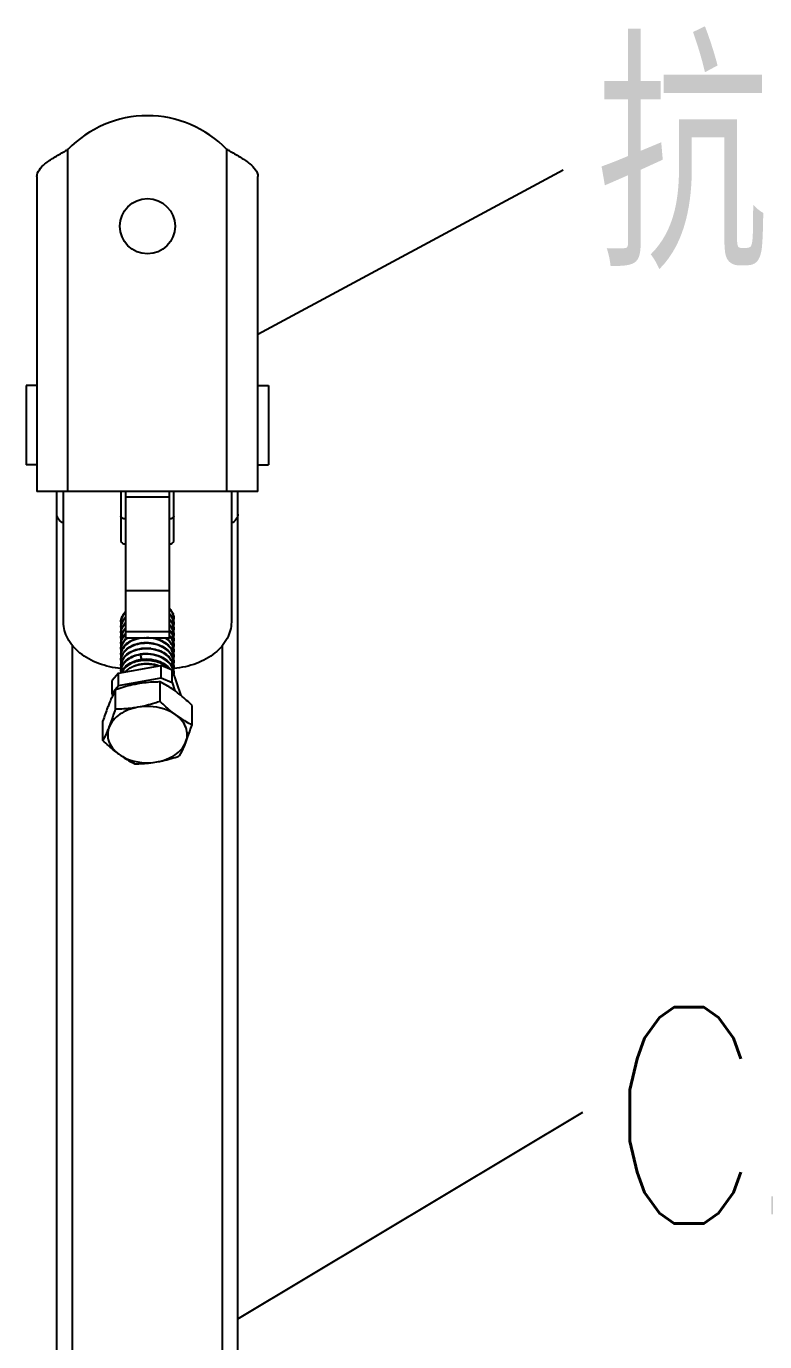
# Model space of a CAD drawing. Extents: x 27938 to 1042331, y -235042 to 1535213.
# Drawn here: x 730751 to 732118, y 746588 to 749021 of the extents above; entities that cross this region are included whole.
import ezdxf

# ---------------------------------------------------------------- set-up
doc = ezdxf.new("R2010")
doc.units = 0
doc.header["$LTSCALE"] = 1000
doc.header["$MEASUREMENT"] = 0
doc.layers.add('W_DIM', color=4, linetype='Continuous')
doc.styles.get("Standard").update_dxf_attribs({"font": 'gbenor.shx', "bigfont": 'gbcbig.shx'})
doc.styles.add('wwp100', font='txt.shx', dxfattribs={"width": 0.7, "height": 400, "bigfont": 'hztxt.shx'})
doc.dimstyles.get("Standard").update_dxf_attribs({"dimtxt": 0.18, "dimasz": 0.18, "dimexe": 0.18, "dimexo": 0.0625, "dimgap": 0.09, "dimtad": 0, "dimtih": 1, "dimtoh": 1, "dimdec": 4, "dimzin": 0, "dimdsep": 46, "dimtxsty": 'Standard', "dimcen": 0.09, "dimadec": 0, "dimazin": 0, "dimtfac": 1, "dimtdec": 4, "dimtofl": 0, "dimtmove": 0, "dimatfit": 3, "dimfxl": 1, "dimtolj": 1, "dimtzin": 0, "dimarcsym": 0})

msp = doc.modelspace()

# ---------------------------------------------------------------- linework, layer by layer
for p, q in [((730828.3, 748161), (730828.3, 748793.5)), ((731122.7, 748161), (731122.7, 748793.5)), ((730771, 748743.4), (730771, 748161)), ((731179.9, 748161), (731179.9, 748743.4)), ((730771, 748357.2), (730751.2, 748357.2)), ((730751.2, 748357.2), (730751.2, 748210)), ((731179.9, 748357.2), (731199.7, 748357.2)), ((731199.7, 748357.2), (731199.7, 748210)), ((730771, 748210), (730751.2, 748210)), ((731179.9, 748210), (731199.7, 748210)), ((731179.9, 748161), (730771, 748161)), ((730807.8, 745590.6), (730807.8, 748161)), ((730820.1, 747919.3), (730820.1, 748161)), ((730926.4, 748161), (730926.4, 748069.7)), ((730934.6, 748161), (730934.6, 747890)), ((731016.4, 747890), (731016.4, 748161)), ((731024.5, 748069.7), (731024.5, 748161)), ((731130.8, 748161), (731130.8, 747919.3)), ((731143.1, 745590.6), (731143.1, 748161)), ((730934.6, 748151), (731016.4, 748151)), ((730934.6, 747977.6), (731016.4, 747977.6)), ((730934.6, 747902), (731016.4, 747902)), ((730934.6, 747890), (731016.4, 747890)), ((730836.5, 745711.5), (730836.5, 747876.5)), ((731114.5, 745711.5), (731114.5, 747876.5)), ((730962.3, 747858.9), (730964.4, 747850.4)), ((730921.8, 747825.1), (730909.9, 747811.1)), ((730921.8, 747825.1), (731001.2, 747839)), ((730921.8, 747802), (730921.8, 747825.1)), ((730921.8, 747802), (731001.2, 747815.9)), ((731021, 747830.5), (731001.2, 747839)), ((731001.2, 747815.9), (731001.2, 747839)), ((731001.2, 747815.9), (731021, 747807.4)), ((731021, 747830.5), (731037.4, 747783.7)), ((731021, 747807.4), (731021, 747830.5)), ((730909.9, 747788), (730909.9, 747811.1)), ((730909.9, 747788), (730921.8, 747802)), ((730916.6, 747758.2), (730916.6, 747794.1)), ((730999.1, 747772.7), (730999.1, 747808.5)), ((731021, 747807.4), (731026.3, 747792.1)), ((730911.3, 747783.8), (730909.9, 747788)), ((731058, 747729.4), (731058, 747765.2)), ((730893, 747700.5), (730893, 747736.4))]:
    msp.add_line(p, q)
msp.add_circle((730975.5, 748651.6), 51.1)
for centre, radius, start, end in [((730975.5, 748651.6), 204.4, 43.9455, 136.0545), ((730981.1, 748506.1), 325.5, 117.9978, 119.2622), ((730969.9, 748506.1), 325.5, 60.7378, 62.0022), ((730988.1, 747919.9), 37.9, 39.7045, 41.528), ((730987.7, 747918.4), 38.3, 41.2696, 41.5925), ((730948.7, 747918.6), 22.3, 176.7735, 180.0108), ((730949, 747918.7), 22.6, 180.0526, 191.0446), ((730958.5, 747904.3), 33.7, 135.4665, 138.8015), ((730958.5, 747894.2), 33.7, 135.4871, 138.7938), ((730995.5, 747923.2), 29.1, 18.4603, 20.6754), ((730995.5, 747913.1), 29.1, 18.4602, 20.6744), ((730995.5, 747903), 29.1, 18.4602, 20.6742), ((730996, 747924.6), 28.6, 15.9619, 18.4588), ((730996, 747914.5), 28.6, 15.9611, 18.4587), ((730996, 747904.4), 28.6, 15.9615, 18.4587), ((730997.4, 747923.7), 27.1, 350.0725, 359.9827), ((730997.4, 747913.6), 27.1, 350.1241, 359.9724), ((730997.6, 747923.7), 26.9, 2.6981, 5.2477), ((730997.7, 747923.7), 26.9, 0.008, 2.6973), ((730997.7, 747913.6), 26.9, 359.9975, 2.695), ((730948.7, 747908.5), 22.3, 176.7894, 180.0075), ((730949, 747908.5), 22.6, 180.049, 190.9977), ((730948.7, 747898.4), 22.3, 176.785, 179.9983), ((730949, 747898.4), 22.6, 180.0405, 191.0531), ((730948.7, 747888.3), 22.3, 176.7769, 180.0081), ((730949, 747888.3), 22.6, 180.0497, 191.0016), ((730958.5, 747884), 33.7, 135.4659, 138.8093), ((730958.5, 747873.9), 33.7, 135.4702, 138.7951), ((730959.2, 747863.1), 34.7, 132.2645, 138.752), ((730961.3, 747860.8), 37.8, 129.2284, 132.3075), ((730988.3, 747879.7), 37.5, 38.3867, 41.6033), ((730988, 747878.1), 37.9, 39.969, 41.5624), ((730988.5, 747868.4), 37.3, 37.6353, 41.5837), ((730995.5, 747892.8), 29.1, 18.4603, 20.6751), ((730995.5, 747882.7), 29.1, 18.4602, 20.6743), ((730996, 747894.3), 28.6, 15.9624, 18.4588), ((730996, 747884.1), 28.6, 15.9612, 18.4587), ((730997.4, 747903.5), 27.1, 350.1633, 359.9862), ((730997.4, 747893.4), 27.1, 350.0816, 359.9797), ((730997.6, 747893.3), 26.9, 2.6985, 5.2581), ((730997.7, 747903.5), 26.9, 0.011, 2.6839), ((730997.7, 747893.3), 26.9, 0.005, 2.6978), ((730948.7, 747878.2), 22.3, 176.7867, 180.0021), ((730949, 747878.2), 22.6, 180.0437, 191.0051), ((730948.7, 747868), 22.3, 176.7795, 180.0015), ((730949, 747868.1), 22.6, 180.0437, 191.062), ((730972.8, 747827.1), 54.3, 98.9818, 101.0323), ((730972.8, 747816.7), 54.6, 99.0333, 99.9567), ((730973.2, 747813.3), 58.1, 82.211, 82.5185), ((730995.5, 747872.6), 29.1, 18.4602, 20.6747), ((730995.5, 747862.5), 29.1, 18.4603, 20.6749), ((730996, 747874), 28.6, 15.9616, 18.4587), ((730996, 747863.9), 28.6, 15.9612, 18.4587), ((730997.4, 747883.2), 27.1, 350.141, 359.976), ((730997.4, 747873.1), 27.1, 350.0747, 359.9827), ((730997.6, 747873.1), 26.9, 2.6886, 5.2518), ((730997.7, 747883.2), 26.9, 0.0011, 2.692), ((730997.7, 747873.1), 26.9, 0.008, 2.6878), ((730997.7, 747863), 26.9, 0.0004, 2.6959), ((730948.7, 747857.9), 22.3, 176.7801, 180.0075), ((730949, 747857.9), 22.6, 180.049, 190.9954), ((730948.7, 747847.8), 22.3, 176.7856, 179.9966), ((730949, 747847.8), 22.6, 180.0384, 191.0179), ((730972.9, 747785), 65.9, 97.4386, 99.2614), ((730972.7, 747797.3), 53.8, 100.5055, 101.18), ((730972.8, 747796.8), 54.3, 98.9052, 100.5042), ((730995.5, 747852.4), 29.1, 18.4602, 20.6741), ((730995.5, 747842.2), 29.1, 18.4602, 20.6754), ((730995.5, 747832.1), 29.1, 18.4602, 20.6746), ((730995.8, 747853.7), 28.8, 18.117, 18.456), ((730996, 747843.7), 28.6, 15.9619, 18.4587), ((730996, 747833.6), 28.6, 15.9611, 18.4587), ((730996, 747853.8), 28.6, 15.9641, 18.119), ((730997.4, 747852.9), 27.1, 350.1504, 359.9814), ((730997.4, 747842.8), 27.1, 350.0711, 359.9827), ((730997.5, 747863), 27.1, 350.395, 359.9755), ((730997.6, 747842.7), 26.9, 2.6938, 5.2451), ((730997.7, 747852.9), 26.9, 0.0063, 2.6857), ((730997.7, 747842.7), 26.9, 0.008, 2.693), ((730948.7, 747837.7), 22.3, 176.7743, 180.0077), ((730949, 747837.7), 22.6, 180.0498, 191.0645), ((730948.7, 747827.6), 22.3, 176.7845, 184.2112), ((730995.3, 747821.9), 29.3, 18.4202, 20.7394), ((730996, 747823.4), 28.6, 15.8298, 18.459), ((730997.4, 747832.6), 27.1, 350.1078, 359.9722), ((730997.5, 747822.4), 27, 2.8574, 5.2194), ((730997.7, 747832.6), 26.9, 359.9973, 2.6949), ((730997.5, 747822.4), 27, 0.0081, 2.8567), ((730997.5, 747822.4), 27.1, 356.5315, 0.0065)]:
    msp.add_arc(centre, radius, start, end)
for points, knots in [([(730771, 748743.4), (730771, 748752.6), (730783.6, 748766.4), (730802.6, 748779), (730815.3, 748786.3), (730822, 748790.1)], [0, 0, 0, 0, 0.388881, 0.673899, 1, 1, 1, 1]), ([(731129, 748790.1), (731135.7, 748786.3), (731148.3, 748779), (731167.3, 748766.4), (731179.9, 748752.6), (731179.9, 748743.4)], [0, 0, 0, 0, 0.326101, 0.611119, 1, 1, 1, 1]), ([(730820, 748102.3), (730816.6, 748104), (730810.6, 748108.3), (730807.8, 748115.5), (730807.8, 748118.8)], [0, 0, 0, 0, 0.538137, 1, 1, 1, 1]), ([(730934.6, 748110.2), (730932.6, 748110.2), (730928.8, 748110.9), (730926.4, 748114.4), (730926.4, 748115.9)], [0, 0, 0, 0, 0.559761, 1, 1, 1, 1]), ([(731024.5, 748115.9), (731024.5, 748114.4), (731022.1, 748110.9), (731018.4, 748110.2), (731016.4, 748110.2)], [0, 0, 0, 0, 0.440239, 1, 1, 1, 1]), ([(731143.1, 748118.8), (731143.1, 748115.5), (731140.4, 748108.3), (731134.4, 748104), (731130.9, 748102.3)], [0, 0, 0, 0, 0.461863, 1, 1, 1, 1]), ([(730926.4, 748069.7), (730926.4, 748068.1), (730928.8, 748064.7), (730932.6, 748063.9), (730934.6, 748063.9)], [0, 0, 0, 0, 0.440239, 1, 1, 1, 1]), ([(731016.4, 748063.9), (731018.4, 748063.9), (731022.1, 748064.7), (731024.5, 748068.1), (731024.5, 748069.7)], [0, 0, 0, 0, 0.559761, 1, 1, 1, 1]), ([(730926.4, 747919.9), (730926.4, 747923.1), (730927.9, 747929.9), (730932, 747935.5), (730934.5, 747938)], [0, 0, 0, 0, 0.479607, 1, 1, 1, 1]), ([(730934.5, 747936.7), (730932.2, 747934.4), (730928.3, 747929.2), (730926.6, 747922.9), (730926.4, 747919.9)], [0, 0, 0, 0, 0.520009, 1, 1, 1, 1]), ([(731022.7, 747933.5), (731022.4, 747934.4), (731020.8, 747938), (731018.5, 747941.4), (731016.5, 747943.6)], [0, 0, 0, 0, 0.242679, 1, 1, 1, 1]), ([(731017.2, 747944.1), (731017.8, 747943.3), (731020.3, 747940.1), (731022.2, 747936.5), (731023.1, 747933.7)], [0, 0, 0, 0, 0.25881, 1, 1, 1, 1]), ([(730926.9, 747833.3), (730912.7, 747834.6), (730885.5, 747840.6), (730850.5, 747859.4), (730826.2, 747886.4), (730820.1, 747908.8), (730820.1, 747919.3)], [0, 0, 0, 0, 0.288185, 0.553327, 0.788006, 1, 1, 1, 1]), ([(730934.4, 747926.6), (730932.1, 747924.3), (730928.3, 747919.1), (730926.6, 747912.8), (730926.4, 747909.8)], [0, 0, 0, 0, 0.519993, 1, 1, 1, 1]), ([(730926.4, 747909.8), (730926.4, 747912.7), (730927.7, 747918.9), (730931, 747924.1), (730933.1, 747926.5)], [0, 0, 0, 0, 0.482588, 1, 1, 1, 1]), ([(730934.5, 747916.5), (730932.2, 747914.2), (730928.3, 747909), (730926.6, 747902.7), (730926.4, 747899.7)], [0, 0, 0, 0, 0.52002, 1, 1, 1, 1]), ([(730926.4, 747899.7), (730926.4, 747902.6), (730927.7, 747908.7), (730931.1, 747914), (730933.1, 747916.3)], [0, 0, 0, 0, 0.482583, 1, 1, 1, 1]), ([(731016.4, 747934.9), (731017.2, 747934), (731019.9, 747930.6), (731022.1, 747926.7), (731023.1, 747923.6)], [0, 0, 0, 0, 0.25985, 1, 1, 1, 1]), ([(731022.7, 747923.4), (731022.4, 747924.3), (731020.8, 747928), (731018.4, 747931.4), (731016.4, 747933.7)], [0, 0, 0, 0, 0.242549, 1, 1, 1, 1]), ([(731016.4, 747924.8), (731017.1, 747924), (731019.9, 747920.5), (731022.1, 747916.5), (731023.1, 747913.4)], [0, 0, 0, 0, 0.25988, 1, 1, 1, 1]), ([(731022.7, 747913.2), (731022.4, 747914.2), (731020.8, 747917.9), (731018.4, 747921.3), (731016.4, 747923.5)], [0, 0, 0, 0, 0.242552, 1, 1, 1, 1]), ([(731016.4, 747914.7), (731017.1, 747913.8), (731019.9, 747910.4), (731022.1, 747906.4), (731023.1, 747903.3)], [0, 0, 0, 0, 0.259876, 1, 1, 1, 1]), ([(731022.7, 747903.1), (731022.4, 747904), (731020.8, 747907.8), (731018.4, 747911.1), (731016.4, 747913.4)], [0, 0, 0, 0, 0.242544, 1, 1, 1, 1]), ([(731130.8, 747919.3), (731130.8, 747908.8), (731124.7, 747886.5), (731100.6, 747859.6), (731065.8, 747840.7), (731038.7, 747834.7), (731024.5, 747833.4)], [0, 0, 0, 0, 0.212085, 0.446759, 0.711828, 1, 1, 1, 1]), ([(730934.5, 747906.4), (730932.2, 747904), (730928.3, 747898.9), (730926.6, 747892.6), (730926.4, 747889.5)], [0, 0, 0, 0, 0.520002, 1, 1, 1, 1]), ([(730926.4, 747889.5), (730926.4, 747892.5), (730927.7, 747898.6), (730931, 747903.8), (730933.1, 747906.2)], [0, 0, 0, 0, 0.482587, 1, 1, 1, 1]), ([(730934.5, 747896.3), (730932.1, 747893.9), (730928.3, 747888.7), (730926.6, 747882.4), (730926.4, 747879.4)], [0, 0, 0, 0, 0.520001, 1, 1, 1, 1]), ([(730926.4, 747879.4), (730926.4, 747882.4), (730927.7, 747888.5), (730931.1, 747893.7), (730933.1, 747896.1)], [0, 0, 0, 0, 0.482586, 1, 1, 1, 1]), ([(730939.1, 747890.1), (730935.5, 747887.5), (730929.5, 747881.5), (730926.7, 747873.2), (730926.4, 747869.3)], [0, 0, 0, 0, 0.52908, 1, 1, 1, 1]), ([(730970.9, 747890.1), (730965.2, 747889.9), (730954.3, 747888.2), (730939.9, 747881.6), (730929.7, 747871.8), (730926.7, 747863.2), (730926.4, 747859.2)], [0, 0, 0, 0, 0.291873, 0.559175, 0.79302, 1, 1, 1, 1]), ([(730933.1, 747875.9), (730934.7, 747877.6), (730942.3, 747884.7), (730952.5, 747888.6), (730960.3, 747890.2)], [0, 0, 0, 0, 0.228177, 1, 1, 1, 1]), ([(731022.7, 747862.6), (731021.2, 747866.7), (731016.1, 747874.5), (731004.4, 747883.2), (730989.9, 747888.7), (730979.3, 747890.1), (730973.9, 747890.1)], [0, 0, 0, 0, 0.218898, 0.461373, 0.725247, 1, 1, 1, 1]), ([(730986.2, 747890.1), (730990.6, 747889.3), (730998.9, 747886.9), (731009.8, 747880.8), (731018.3, 747872.8), (731022, 747866.2), (731023.1, 747862.8)], [0, 0, 0, 0, 0.276521, 0.537648, 0.778453, 1, 1, 1, 1]), ([(731022.7, 747872.8), (731021.4, 747876.2), (731017.4, 747882.8), (731011.6, 747887.9), (731008.3, 747890.1)], [0, 0, 0, 0, 0.478395, 1, 1, 1, 1]), ([(731010.1, 747890.1), (731013.1, 747887.8), (731018.4, 747882.7), (731022, 747876.3), (731023.1, 747873)], [0, 0, 0, 0, 0.520421, 1, 1, 1, 1]), ([(731016.4, 747894.5), (731017.1, 747893.6), (731019.9, 747890.2), (731022.1, 747886.2), (731023.1, 747883.1)], [0, 0, 0, 0, 0.259878, 1, 1, 1, 1]), ([(731022.7, 747893), (731022.4, 747893.8), (731020.9, 747897.2), (731018.9, 747900.4), (731017.1, 747902.5)], [0, 0, 0, 0, 0.243219, 1, 1, 1, 1]), ([(731017.7, 747903), (731018.3, 747902.2), (731020.5, 747899.2), (731022.2, 747895.8), (731023.1, 747893.2)], [0, 0, 0, 0, 0.258068, 1, 1, 1, 1]), ([(731022.7, 747882.9), (731022.4, 747883.6), (731021.2, 747886.6), (731019.5, 747889.3), (731018, 747891.2)], [0, 0, 0, 0, 0.244171, 1, 1, 1, 1]), ([(730926.4, 747869.3), (730926.4, 747872.2), (730927.7, 747878.4), (730931, 747883.6), (730933.1, 747886)], [0, 0, 0, 0, 0.482585, 1, 1, 1, 1]), ([(731022.7, 747852.5), (731021.1, 747856.8), (731015.5, 747865.1), (731002.7, 747874), (730986.9, 747879.4), (730969.9, 747880.6), (730953.4, 747877.8), (730939.5, 747871.2), (730929.6, 747861.4), (730926.7, 747853), (730926.4, 747849.1)], [0, 0, 0, 0, 0.114222, 0.241564, 0.380183, 0.523375, 0.662466, 0.789658, 0.901085, 1, 1, 1, 1]), ([(730926.4, 747859.2), (730926.4, 747862.1), (730927.7, 747868.3), (730931, 747873.5), (730933.1, 747875.9)], [0, 0, 0, 0, 0.482588, 1, 1, 1, 1]), ([(731022.7, 747842.4), (731021.1, 747846.7), (731015.5, 747855), (731002.7, 747863.9), (730986.9, 747869.2), (730969.9, 747870.5), (730953.4, 747867.7), (730939.5, 747861.1), (730929.6, 747851.3), (730926.7, 747842.9), (730926.4, 747838.9)], [0, 0, 0, 0, 0.11422, 0.241557, 0.38018, 0.523371, 0.662464, 0.789655, 0.901082, 1, 1, 1, 1]), ([(730926.4, 747849.1), (730926.4, 747852), (730927.7, 747858.1), (730931.1, 747863.4), (730933.1, 747865.7)], [0, 0, 0, 0, 0.482586, 1, 1, 1, 1]), ([(730933.1, 747865.7), (730938.5, 747871.9), (730950.6, 747878.5), (730968.1, 747881.6), (730982.5, 747881.1), (730996.3, 747877.8), (731008.4, 747871.7), (731017.9, 747863.4), (731021.9, 747856.3), (731023.1, 747852.7)], [0, 0, 0, 0, 0.235001, 0.369196, 0.507414, 0.643709, 0.772807, 0.891505, 1, 1, 1, 1]), ([(730933.1, 747855.6), (730938.5, 747861.8), (730950.6, 747868.3), (730968.1, 747871.4), (730982.5, 747871), (730996.3, 747867.7), (731008.4, 747861.6), (731017.9, 747853.3), (731021.9, 747846.2), (731023.1, 747842.6)], [0, 0, 0, 0, 0.234995, 0.369193, 0.507415, 0.643708, 0.772808, 0.891506, 1, 1, 1, 1]), ([(730964.3, 747880.8), (730966, 747881.1), (730973.1, 747881.8), (730980.4, 747881.3), (730985.6, 747880.1)], [0, 0, 0, 0, 0.247797, 1, 1, 1, 1]), ([(730964.3, 747870.6), (730965.6, 747870.9), (730971.1, 747871.5), (730976.7, 747871.4), (730980.8, 747870.9)], [0, 0, 0, 0, 0.247252, 1, 1, 1, 1]), ([(730962.3, 747858.9), (730957.5, 747858.1), (730948.5, 747855.6), (730936.9, 747848.8), (730928.9, 747839.7), (730926.6, 747832.3), (730926.4, 747828.8)], [0, 0, 0, 0, 0.290521, 0.554658, 0.788516, 1, 1, 1, 1]), ([(730926.4, 747838.9), (730926.4, 747841.9), (730927.7, 747848), (730931, 747853.2), (730933.1, 747855.6)], [0, 0, 0, 0, 0.482586, 1, 1, 1, 1]), ([(730926.4, 747828.8), (730926.4, 747831.8), (730927.7, 747837.9), (730931, 747843.1), (730933.1, 747845.5)], [0, 0, 0, 0, 0.482589, 1, 1, 1, 1]), ([(731013.5, 747833.9), (731007.6, 747839.4), (730995.9, 747845.5), (730979.3, 747848.6), (730966.1, 747848.6), (730953.6, 747846.2), (730939.8, 747840.4), (730931.3, 747832.5), (730928.5, 747826.3)], [0, 0, 0, 0, 0.255096, 0.39268, 0.530602, 0.663916, 0.788307, 1, 1, 1, 1]), ([(730933.1, 747845.5), (730934.8, 747847.4), (730942.9, 747854.8), (730953.7, 747858.7), (730962, 747860.1)], [0, 0, 0, 0, 0.22749, 1, 1, 1, 1]), ([(730933.1, 747835.4), (730934.8, 747837.3), (730943, 747844.7), (730953.9, 747848.7), (730962.3, 747850)], [0, 0, 0, 0, 0.227377, 1, 1, 1, 1]), ([(730934.3, 747827.4), (730941.4, 747834.8), (730957.5, 747841.5), (730979.2, 747842.4), (730990.7, 747840.1), (730996.1, 747838.1)], [0, 0, 0, 0, 0.470214, 0.736055, 1, 1, 1, 1]), ([(730948.5, 747837), (730952, 747838.9), (730967.6, 747844.6), (730985.7, 747843.3), (730997.4, 747838.4)], [0, 0, 0, 0, 0.239303, 1, 1, 1, 1]), ([(730961.2, 747860), (730963.3, 747860.4), (730971.7, 747861.7), (730980.4, 747861.1), (730986.7, 747859.6)], [0, 0, 0, 0, 0.246468, 1, 1, 1, 1]), ([(730962, 747860.1), (730968.4, 747861.2), (730981.5, 747861.4), (731000, 747856.6), (731015, 747847), (731021.5, 747837.4), (731023.1, 747832.5)], [0, 0, 0, 0, 0.271171, 0.538307, 0.783282, 1, 1, 1, 1]), ([(731022.7, 747832.3), (731020.9, 747837.1), (731014.3, 747846.3), (730999.4, 747855.5), (730981.4, 747860.2), (730968.6, 747859.9), (730962.3, 747858.9)], [0, 0, 0, 0, 0.217951, 0.46337, 0.729831, 1, 1, 1, 1]), ([(730964.4, 747850.3), (730974.5, 747851.7), (730994.5, 747850), (731012.2, 747839.3), (731017.9, 747832)], [0, 0, 0, 0, 0.526254, 1, 1, 1, 1]), ([(730964.4, 747850.4), (730966.2, 747850.7), (730973.5, 747851.5), (730980.9, 747850.9), (730986.3, 747849.6)], [0, 0, 0, 0, 0.247915, 1, 1, 1, 1]), ([(730927.7, 747826.2), (730928, 747827), (730929.3, 747830.3), (730931.3, 747833.3), (730933.1, 747835.4)], [0, 0, 0, 0, 0.241445, 1, 1, 1, 1]), ([(730916.6, 747794.1), (730915.6, 747792.2), (730911.3, 747784.1), (730907.5, 747775.6), (730904.8, 747769)], [0, 0, 0, 0, 0.226572, 1, 1, 1, 1]), ([(730957.8, 747805.1), (730954.3, 747804.5), (730940.4, 747801.7), (730926.7, 747797.6), (730916.6, 747794.1)], [0, 0, 0, 0, 0.248499, 1, 1, 1, 1]), ([(730999.1, 747808.5), (730995.7, 747808.5), (730981.9, 747808.2), (730968.1, 747806.9), (730957.8, 747805.1)], [0, 0, 0, 0, 0.246121, 1, 1, 1, 1]), ([(731028.5, 747790.6), (731026.1, 747792.4), (731016.7, 747799), (731006.6, 747804.7), (730999.1, 747808.5)], [0, 0, 0, 0, 0.263099, 1, 1, 1, 1]), ([(731058, 747765.2), (731055.6, 747767.5), (731046.2, 747776.5), (731036.3, 747784.9), (731028.5, 747790.6)], [0, 0, 0, 0, 0.257895, 1, 1, 1, 1]), ([(730904.8, 747769), (730903.7, 747766.5), (730899.5, 747755.7), (730895.7, 747744.8), (730893, 747736.4)], [0, 0, 0, 0, 0.233658, 1, 1, 1, 1]), ([(730999.1, 747772.7), (730995.7, 747771.5), (730982.2, 747767), (730968.3, 747763.5), (730957.8, 747761.7)], [0, 0, 0, 0, 0.251163, 1, 1, 1, 1]), ([(731028.5, 747747.3), (731026, 747749.1), (731015.7, 747757), (731006.1, 747765.8), (730999.1, 747772.7)], [0, 0, 0, 0, 0.240981, 1, 1, 1, 1]), ([(730957.8, 747761.7), (730951.7, 747760.6), (730940, 747757.5), (730924.5, 747749.5), (730912.2, 747738.9), (730906.6, 747730.1), (730904.8, 747725.6)], [0, 0, 0, 0, 0.27851, 0.540172, 0.780428, 1, 1, 1, 1]), ([(730904.8, 747725.6), (730905.8, 747728.1), (730910, 747738.9), (730913.8, 747749.8), (730916.6, 747758.2)], [0, 0, 0, 0, 0.233658, 1, 1, 1, 1]), ([(730957.8, 747761.7), (730954.3, 747761.1), (730940.7, 747759), (730926.9, 747758.3), (730916.6, 747758.2)], [0, 0, 0, 0, 0.254083, 1, 1, 1, 1]), ([(731028.5, 747747.3), (731023.9, 747750.7), (731002.4, 747762.6), (730976.2, 747764.9), (730957.8, 747761.7)], [0, 0, 0, 0, 0.235366, 1, 1, 1, 1]), ([(731046.2, 747696.7), (731047.9, 747701), (731049.9, 747710.1), (731047.6, 747724.2), (731040.2, 747737.1), (731032.8, 747744.1), (731028.5, 747747.3)], [0, 0, 0, 0, 0.238229, 0.47528, 0.726056, 1, 1, 1, 1]), ([(731028.5, 747747.3), (731030.9, 747745.5), (731040.4, 747738.9), (731050.4, 747733.1), (731058, 747729.4)], [0, 0, 0, 0, 0.263099, 1, 1, 1, 1]), ([(730904.8, 747725.6), (730903.8, 747723.3), (730900.2, 747714.7), (730896.2, 747706.4), (730893, 747700.5)], [0, 0, 0, 0, 0.275005, 1, 1, 1, 1]), ([(730904.8, 747725.6), (730903, 747721.4), (730901, 747712.2), (730903.3, 747698.1), (730910.7, 747685.2), (730918.2, 747678.2), (730922.4, 747675.1)], [0, 0, 0, 0, 0.238229, 0.47528, 0.726056, 1, 1, 1, 1]), ([(731046.2, 747696.7), (731047.2, 747699.2), (731051.4, 747710), (731055.2, 747720.9), (731058, 747729.4)], [0, 0, 0, 0, 0.233658, 1, 1, 1, 1]), ([(730922.4, 747675.1), (730919.9, 747676.9), (730909.6, 747684.9), (730900, 747693.6), (730893, 747700.5)], [0, 0, 0, 0, 0.240981, 1, 1, 1, 1]), ([(730993.1, 747660.7), (730999.2, 747661.7), (731010.9, 747664.9), (731026.5, 747672.8), (731038.7, 747683.4), (731044.3, 747692.2), (731046.2, 747696.7)], [0, 0, 0, 0, 0.27851, 0.540172, 0.780428, 1, 1, 1, 1]), ([(731046.2, 747696.7), (731045.2, 747694.4), (731041.6, 747685.9), (731037.6, 747677.5), (731034.4, 747671.6)], [0, 0, 0, 0, 0.275005, 1, 1, 1, 1]), ([(730922.4, 747675.1), (730924.9, 747673.3), (730934.3, 747666.7), (730944.3, 747661), (730951.9, 747657.2)], [0, 0, 0, 0, 0.263099, 1, 1, 1, 1]), ([(730922.4, 747675.1), (730927.1, 747671.7), (730948.6, 747659.8), (730974.7, 747657.4), (730993.1, 747660.7)], [0, 0, 0, 0, 0.235366, 1, 1, 1, 1]), ([(730993.1, 747660.7), (730996.6, 747661.3), (731010.6, 747664.1), (731024.3, 747668.1), (731034.4, 747671.6)], [0, 0, 0, 0, 0.248499, 1, 1, 1, 1]), ([(730951.9, 747657.2), (730955.3, 747657.2), (730969.1, 747657.5), (730982.9, 747658.9), (730993.1, 747660.7)], [0, 0, 0, 0, 0.246121, 1, 1, 1, 1])]:
    msp.add_open_spline(points, degree=3, knots=knots)
for points in [[(731024.4, 747926.2), (731024.2, 747928.3), (731023.8, 747930.4), (731023.1, 747932.4)], [(731024.5, 747914.8), (731024.4, 747917.4), (731023.9, 747919.9), (731023.1, 747922.3)], [(731024.5, 747904.7), (731024.4, 747907.2), (731023.9, 747909.8), (731023.1, 747912.2)], [(731023.5, 747932.5), (731024.2, 747930.1), (731024.5, 747927.5), (731024.5, 747925)], [(731023.5, 747922.4), (731024.2, 747919.9), (731024.5, 747917.4), (731024.5, 747914.8)], [(731023.5, 747912.2), (731024.2, 747909.8), (731024.5, 747907.3), (731024.5, 747904.7)], [(731024.4, 747895.8), (731024.2, 747897.9), (731023.8, 747900), (731023.1, 747902.1)], [(731024.5, 747884.5), (731024.4, 747887), (731023.9, 747889.5), (731023.1, 747891.9)], [(731023.5, 747902.1), (731024.2, 747899.7), (731024.5, 747897.1), (731024.5, 747894.6)], [(731023.5, 747892), (731024.2, 747889.6), (731024.5, 747887), (731024.5, 747884.5)], [(731024.4, 747875.6), (731024.2, 747877.7), (731023.8, 747879.8), (731023.1, 747881.8)], [(731024.5, 747864.2), (731024.4, 747866.8), (731023.9, 747869.3), (731023.1, 747871.7)], [(731023.5, 747881.9), (731024.2, 747879.5), (731024.5, 747876.9), (731024.5, 747874.4)], [(731023.5, 747871.8), (731024.2, 747869.3), (731024.5, 747866.8), (731024.5, 747864.2)], [(731024.5, 747854.1), (731024.4, 747856.7), (731023.9, 747859.2), (731023.1, 747861.6)], [(731024.4, 747845.2), (731024.2, 747847.3), (731023.8, 747849.4), (731023.1, 747851.5)], [(731024.5, 747833.9), (731024.4, 747836.4), (731023.9, 747838.9), (731023.1, 747841.3)], [(731023.5, 747861.7), (731024.2, 747859.2), (731024.5, 747856.7), (731024.5, 747854.1)], [(731023.5, 747851.5), (731024.2, 747849.1), (731024.5, 747846.5), (731024.5, 747844)], [(731023.5, 747841.4), (731024.2, 747839), (731024.5, 747836.4), (731024.5, 747833.9)], [(731024.4, 747824.9), (731024.2, 747827), (731023.8, 747829.1), (731023.1, 747831.2)], [(731023.5, 747831.2), (731024.2, 747828.8), (731024.5, 747826.3), (731024.5, 747823.8)]]:
    msp.add_open_spline(points, degree=3)

# ---------------------------------------------------------------- texts
at = {"layer": 'W_DIM', "color": 7, "style": 'wwp100', "width": 0.8}
for s, p in [('抗震连接座A', (731806.3, 748575.5)), ('C型槽钢', (731827.2, 746806.7))]:
    msp.add_text(s, height=400, dxfattribs=at).set_placement(p)

# ---------------------------------------------------------------- leaders
for points in [[(731179.9, 748452.2), (731745.1, 748755.6)], [(731143.1, 746630.7), (731781.7, 747012.6)]]:
    msp.add_leader(points, dimstyle='Standard', override={"dimgap": 20})

doc.saveas('drawing.dxf')
